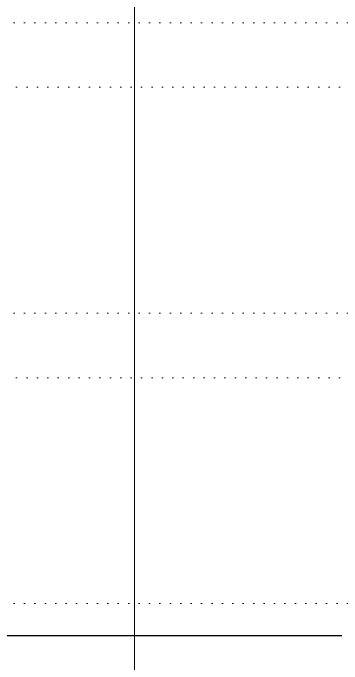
# Model space of a CAD drawing. Extents: x -2012 to 34975, y -1043 to 8321.
# Drawn here: x 31196.3 to 31298.1, y 1420.8 to 1622.5 of the extents above; entities that cross this region are included whole.
import ezdxf

# ---------------------------------------------------------------- set-up
doc = ezdxf.new("R2010")
doc.units = 0
doc.header["$LTSCALE"] = 25
doc.linetypes.add('DOT2', pattern=[0.125, 0, -0.125])
doc.layers.get('0').update_dxf_attribs({"color": 9, "lineweight": 9})
for name, color, linetype, lineweight in [('06D', 9, 'Continuous', 9), ('20', 9, 'DOT2', 9), ('E-KABLO', 7, 'Continuous', 30)]:
    doc.layers.add(name, color=color, linetype=linetype, lineweight=lineweight)

# ---------------------------------------------------------------- blocks, each defined once
blk = doc.blocks.new('catikatirevizepergole-krt')
for points in [[(-30, 900), (-30, 830), (-800, 830), (-800, 900)], [(-30, 810), (-30, 740), (-800, 740), (-800, 810)], [(-30, 720), (-30, 650), (-800, 650), (-800, 720)]]:
    blk.add_lwpolyline(points, close=True)

msp = doc.modelspace()

# ---------------------------------------------------------------- linework, layer by layer
at = {"layer": '06D'}
for points in [[(31233.84, 1417.5), (31233.84, 1667.5), (30733.84, 1667.5), (30733.84, 1417.5)], [(31733.84, 1417.5), (31733.84, 1667.5), (31233.84, 1667.5), (31233.84, 1417.5)]]:
    msp.add_lwpolyline(points, close=True, dxfattribs=at)
at = {"layer": 'E-KABLO', "color": 6}
msp.add_line((31298.1, 1429.5), (31034.6, 1429.5), dxfattribs=at)

# ---------------------------------------------------------------- block references
at = {"layer": '20'}
msp.add_blockref('catikatirevizepergole-krt', (31581.35, 789.5), dxfattribs=at)

doc.saveas('drawing.dxf')
